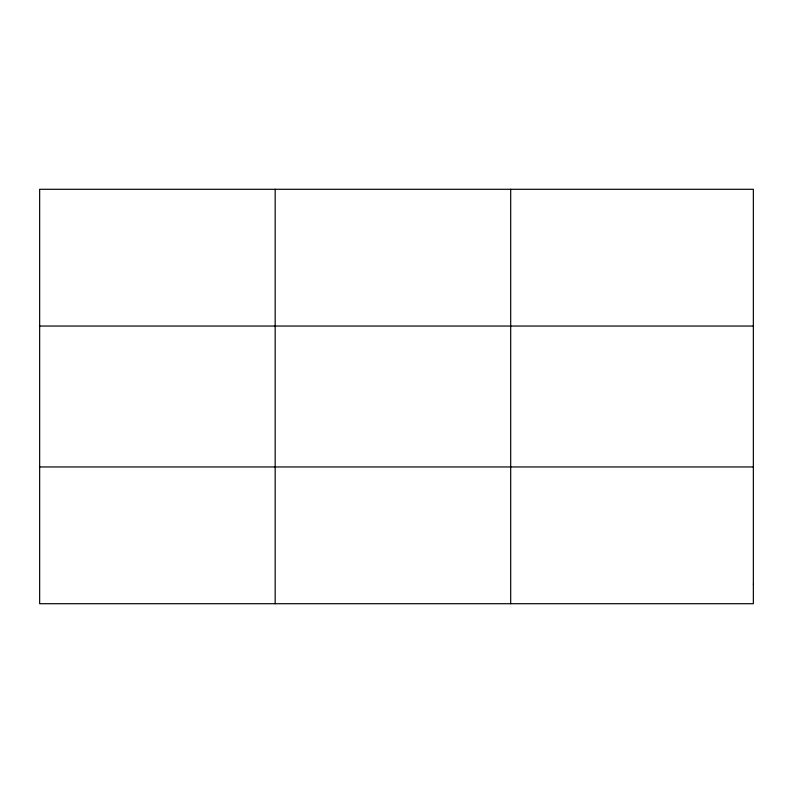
<?xml version="1.0" encoding="UTF-8"?>
<svg xmlns="http://www.w3.org/2000/svg" width="793" height="793" viewBox="0 0 793 793"><rect width="100%" height="100%" fill="white"/><g stroke="black" fill="none" stroke-linecap="round" stroke-linejoin="round"><path stroke-width="1.19" d="M275.171 189.289L275.171 603.711M510.692 189.289L510.692 603.711M39.65 326.042L753.35 326.042M39.65 466.958L753.35 466.958M753.35 584.183L753.35 603.711L39.65 603.711L39.65 189.289L753.35 189.289L753.35 584.183"/></g></svg>
